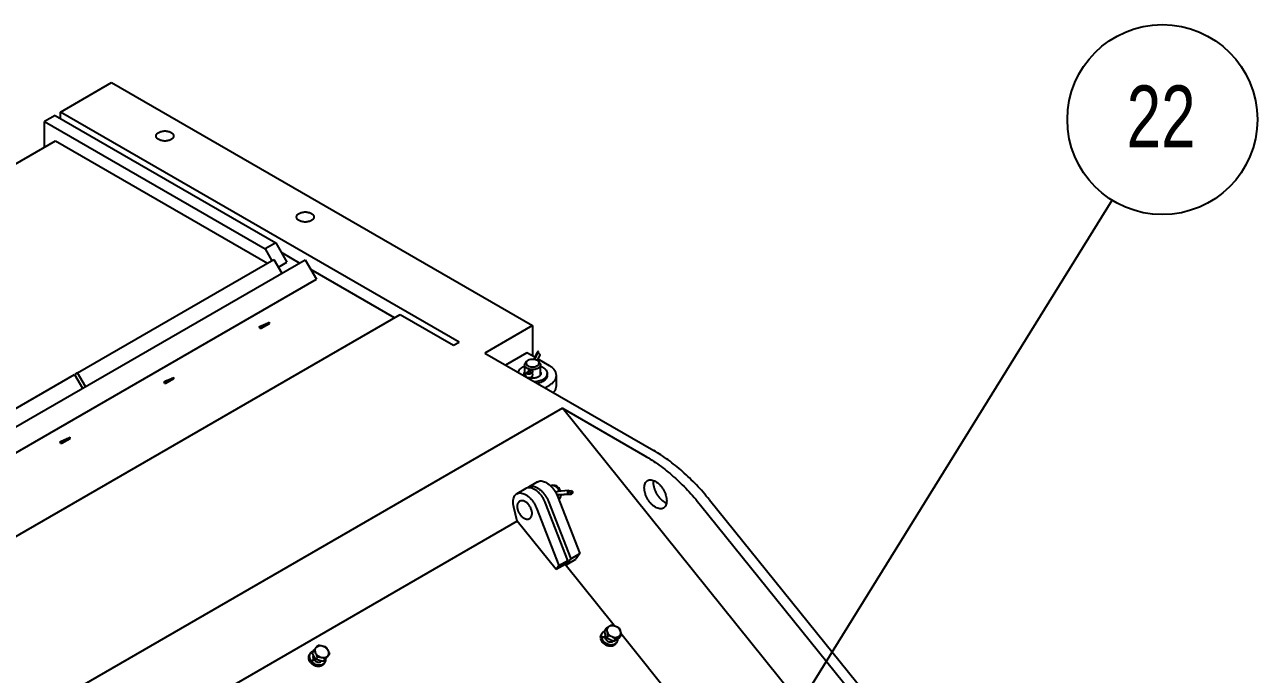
# Model space of a CAD drawing. Header units: millimetres. Extents: x 861 to 27901, y 673 to 17923.
# Drawn here: x 23601 to 24832, y 8324 to 8973 of the extents above; entities that cross this region are included whole.
import ezdxf

# ---------------------------------------------------------------- set-up
doc = ezdxf.new("R2010")
doc.units = ezdxf.units.MM
doc.header["$LTSCALE"] = 33.3
doc.layers.add('CAPA_1', color=7, linetype='Continuous')
doc.styles.add('SLDTEXTSTYLE0', font='TXT', dxfattribs={"width": 0.75})
doc.dimstyles.new('SLDDIMSTYLE2', dxfattribs={"dimtxt": 0.18, "dimasz": 66.6, "dimexe": 0, "dimexo": 0.0625, "dimgap": 0, "dimtad": 0, "dimtih": 1, "dimtoh": 1, "dimdec": 0, "dimrnd": 1e-09, "dimzin": 0, "dimdsep": 46, "dimtxsty": 'Standard', "dimsah": 1, "dimcen": 0.09, "dimadec": 0, "dimazin": 0, "dimtfac": 66.6, "dimtdec": 0, "dimtofl": 0, "dimtmove": 0, "dimatfit": 3, "dimfxl": 1, "dimfrac": 2, "dimtolj": 1, "dimtzin": 0, "dimarcsym": 0})

# ---------------------------------------------------------------- blocks, each defined once
blk = doc.blocks.new('SW_NOTE_0_102')
at = {"layer": 'CAPA_1', "color": 0}
blk.add_circle((50, 80.6), 94.9, dxfattribs=at)
at = {"layer": 'CAPA_1', "color": 0, "insert": (48.8, 114.7), "char_height": 61.67, "attachment_point": 2, "style": 'SLDTEXTSTYLE0'}
blk.add_mtext('22', dxfattribs=at)

msp = doc.modelspace()

# ---------------------------------------------------------------- linework, layer by layer
at = {"color": 7, "linetype": 'Continuous', "lineweight": 25}
for p, q in [((23636.38, 8885.45), (23687.4, 8914.9)), ((23687.4, 8914.9), (24107.88, 8672.17)), ((23631.06, 8882.05), (23620.38, 8875.89)), ((23631.06, 8882.05), (23851.39, 8754.86)), ((24034.43, 8655.66), (23636.38, 8885.45)), ((23636.38, 8878.98), (23636.38, 8885.45)), ((23620.38, 8850.32), (23620.38, 8875.89)), ((23620.38, 8875.89), (23840.71, 8748.69)), ((22839.75, 8399.67), (23631.31, 8856.63)), ((23631.31, 8856.63), (23843.07, 8734.38)), ((23851.39, 8754.86), (23840.71, 8748.69)), ((23851.39, 8754.86), (23862.6, 8735.44)), ((23840.71, 8748.69), (23847.49, 8736.94)), ((23875.21, 8734.63), (23856.99, 8745.15)), ((23056.69, 8262.11), (23880.82, 8737.87)), ((23653.32, 8624.85), (23849.55, 8738.12)), ((23849.55, 8738.12), (23857.47, 8724.39)), ((23853.97, 8730.46), (23862.6, 8735.44)), ((23880.82, 8737.87), (23892.03, 8718.45)), ((23073.51, 8245.92), (23892.03, 8718.45)), ((23969.96, 8679.93), (23886.43, 8728.16)), ((23151.43, 8207.41), (23975.57, 8683.17)), ((23975.57, 8683.17), (24028.83, 8652.43)), ((23834.77, 8670.77), (23835.29, 8671.06)), ((23834.77, 8670.77), (23835.52, 8669.46)), ((23835.52, 8669.46), (23835.29, 8671.06)), ((23835.52, 8669.46), (23836.82, 8669.53)), ((23836.82, 8669.53), (23845.02, 8674.26)), ((23845.02, 8674.26), (23845.2, 8675.38)), ((24107.88, 8672.17), (24060.22, 8644.66)), ((24107.88, 8672.17), (24107.88, 8641.74)), ((24028.83, 8652.43), (24034.43, 8655.66)), ((24060.22, 8644.66), (24228.84, 8547.32)), ((24102.27, 8644.98), (24080.97, 8632.68)), ((24110.17, 8640.42), (24102.27, 8644.98)), ((24112.45, 8645.58), (24109.23, 8638.3)), ((24110.28, 8638.07), (24113.94, 8646.35)), ((24114.19, 8644.24), (24113.94, 8646.35)), ((24099.95, 8632.68), (24099.95, 8622.88)), ((24101.89, 8636.17), (24100.64, 8634.55)), ((24112.68, 8637.09), (24115, 8642.33)), ((24124.7, 8632.03), (24113.34, 8638.58)), ((24115.11, 8634.55), (24113.86, 8636.17)), ((24115.81, 8622.88), (24115.81, 8632.68)), ((23454.3, 8509.95), (23650.52, 8623.23)), ((23650.52, 8623.23), (23658.45, 8609.49)), ((23653.32, 8624.85), (23650.76, 8623.37)), ((23661.25, 8611.11), (23653.32, 8624.85)), ((23741.51, 8614.51), (23749.71, 8619.24)), ((23749.71, 8619.24), (23749.89, 8620.36)), ((24099.73, 8623.29), (24099.95, 8623.71)), ((24102.86, 8625.44), (24102.85, 8625.43)), ((24104.57, 8627.78), (24103.81, 8626.06)), ((24105.18, 8626.1), (24105.46, 8623.79)), ((24105.3, 8626.83), (24105.81, 8627.99)), ((24107.12, 8625), (24107.16, 8624.97)), ((24107.27, 8624.85), (24107.94, 8626.38)), ((24115.81, 8623.71), (24116.02, 8623.29)), ((24122.54, 8622.32), (24122.54, 8624.26)), ((24131.66, 8611.96), (24131.66, 8622.32)), ((23739.46, 8615.75), (23739.98, 8616.04)), ((23739.46, 8615.75), (23740.22, 8614.44)), ((23740.22, 8614.44), (23739.98, 8616.04)), ((23740.22, 8614.44), (23741.51, 8614.51)), ((24120.21, 8610.03), (24124.7, 8612.61)), ((24137.75, 8589.55), (23313.62, 8113.78)), ((24369.42, 8301.35), (24137.75, 8589.55)), ((24137.75, 8589.55), (24219.87, 8542.14)), ((23637.79, 8554.63), (23646, 8559.37)), ((23646, 8559.37), (23646.17, 8560.49)), ((23635.75, 8555.87), (23636.26, 8556.17)), ((23635.75, 8555.87), (23636.5, 8554.56)), ((23636.5, 8554.56), (23636.26, 8556.17)), ((23636.5, 8554.56), (23637.79, 8554.63)), ((24101.07, 8509.23), (24092.1, 8504.05)), ((24112.85, 8516.03), (24103.88, 8510.85)), ((24126.21, 8512.3), (24125.78, 8512.05)), ((24130.2, 8512.36), (24128.17, 8512.64)), ((24144.24, 8507.24), (24132.4, 8506.52)), ((24144.85, 8507.11), (24146.81, 8507.23)), ((24146.81, 8507.23), (24145.82, 8503.85)), ((24123.7, 8496.41), (24146.03, 8439.1)), ((24145.82, 8503.85), (24132.55, 8503.05)), ((24132.67, 8501.59), (24155, 8444.28)), ((24132.73, 8502.89), (24146.42, 8503.72)), ((24133.91, 8498.43), (24134.14, 8498.57)), ((24135.41, 8500.1), (24136.19, 8501.99)), ((24143.85, 8503.73), (24144.85, 8507.11)), ((24284.59, 8498), (24567.34, 8147.66)), ((24092.61, 8476.64), (24089.07, 8490.86)), ((24111.93, 8489.62), (24134.26, 8432.31)), ((24143.23, 8437.49), (24120.9, 8494.79)), ((24275.62, 8492.82), (24558.37, 8142.48)), ((24092.61, 8476.64), (23477.31, 8121.43)), ((24131.45, 8428.32), (24092.61, 8476.64)), ((24140.42, 8433.5), (24131.45, 8428.32)), ((24134.26, 8432.31), (24143.23, 8437.49)), ((24140.42, 8433.5), (24143.23, 8437.49)), ((24189.53, 8372.4), (24140.42, 8433.5)), ((24141.22, 8434.63), (24142.11, 8433.52)), ((24146.03, 8439.1), (24142.11, 8433.52)), ((24142.11, 8433.52), (24151.08, 8438.7)), ((24146.03, 8439.1), (24155, 8444.28)), ((24155, 8444.28), (24151.08, 8438.7)), ((24134.26, 8432.31), (24131.45, 8428.32)), ((24175.96, 8359.59), (24176.78, 8361.2)), ((24176.33, 8359.58), (24175.96, 8359.59)), ((24176.86, 8360.66), (24176.07, 8359.05)), ((24176.78, 8361.2), (24180.09, 8361.1)), ((24180.15, 8360.56), (24176.86, 8360.66)), ((24177.74, 8365.21), (24176.87, 8363.97)), ((24181.36, 8369.45), (24179.57, 8366.91)), ((24181.58, 8359.8), (24179.57, 8366.91)), ((24179.81, 8360.57), (24180.09, 8361.1)), ((24181.58, 8359.8), (24183.36, 8362.33)), ((24189.03, 8356.5), (24181.58, 8359.8)), ((24194.47, 8360.31), (24189.03, 8356.5)), ((24194.47, 8360.31), (24196.25, 8362.85)), ((24270.58, 8271.59), (24196, 8364.36)), ((23889.54, 8347.79), (23887.76, 8345.26)), ((24189.03, 8356.5), (24190.81, 8359.03)), ((24190.8, 8354.18), (24191.67, 8355.42)), ((23886.18, 8345.01), (23885.31, 8343.77)), ((23886.09, 8335.61), (23886.71, 8337.18)), ((23886.83, 8336.04), (23886.09, 8335.61)), ((23887.08, 8336.69), (23886.48, 8335.13)), ((23886.71, 8337.18), (23889.24, 8338.67)), ((23889.59, 8338.17), (23887.08, 8336.69)), ((23891.34, 8338.38), (23887.76, 8345.26)), ((23888.87, 8337.75), (23889.24, 8338.67)), ((23891.34, 8338.38), (23893.13, 8340.91)), ((23899.04, 8336.54), (23891.34, 8338.38)), ((23903.16, 8341.57), (23899.04, 8336.54)), ((23899.04, 8336.54), (23900.83, 8339.07)), ((23899.23, 8333.98), (23900.1, 8335.22)), ((23903.16, 8341.57), (23904.94, 8344.11))]:
    msp.add_line(p, q, dxfattribs=at)
at = {"color": 7, "linetype": 'Continuous', "lineweight": 25, "flags": 128}
for points in [[(24113.15, 8644.57), (24113.84, 8644.42), (24114.45, 8644.05), (24114.89, 8643.54), (24115.09, 8642.96), (24115.03, 8642.39), (24115, 8642.33)], [(24105.78, 8625.1), (24106.03, 8624.75), (24106, 8624.35), (24105.7, 8623.96), (24105.17, 8623.65), (24104.5, 8623.46), (24103.79, 8623.42), (24103.15, 8623.54), (24102.67, 8623.8), (24102.44, 8624.16), (24102.49, 8624.56), (24102.81, 8624.94), (24103.35, 8625.25)]]:
    msp.add_lwpolyline(points, dxfattribs=at)
at = {"color": 7, "linetype": 'Continuous', "lineweight": 25}
for centre, radius, start, end in [((24113.74, 8644.9), 1.46, 82.28842, 152.41675), ((24102.29, 8628.55), 3.46, 287.76092, 330.36163), ((24106.6, 8626.26), 1.42, 156.15137, 234.99091)]:
    msp.add_arc(centre, radius, start, end, dxfattribs=at)
for points in [[(23746.83, 8857.94), (23747.21, 8858.19), (23747.97, 8858.68), (23748.77, 8859.56), (23749.27, 8860.51), (23749.44, 8861.5), (23749.27, 8862.49), (23748.77, 8863.44), (23747.96, 8864.32), (23746.87, 8865.09), (23745.54, 8865.72), (23744.02, 8866.18), (23742.37, 8866.47), (23740.66, 8866.57), (23738.95, 8866.47), (23737.3, 8866.18), (23735.78, 8865.72), (23734.45, 8865.09), (23733.36, 8864.32), (23732.55, 8863.44), (23732.05, 8862.49), (23731.88, 8861.5), (23732.05, 8860.51), (23732.55, 8859.56), (23733.36, 8858.69), (23734.45, 8857.92), (23735.78, 8857.29), (23737.3, 8856.82), (23738.95, 8856.53), (23740.66, 8856.43), (23742.37, 8856.53), (23744.02, 8856.82), (23745.55, 8857.28), (23746.4, 8857.72), (23746.83, 8857.94)], [(23886.99, 8777.03), (23887.37, 8777.28), (23888.13, 8777.77), (23888.93, 8778.65), (23889.43, 8779.6), (23889.6, 8780.59), (23889.43, 8781.58), (23888.93, 8782.53), (23888.12, 8783.41), (23887.03, 8784.17), (23885.7, 8784.8), (23884.18, 8785.27), (23882.53, 8785.56), (23880.82, 8785.66), (23879.11, 8785.56), (23877.46, 8785.27), (23875.94, 8784.8), (23874.61, 8784.17), (23873.52, 8783.41), (23872.71, 8782.53), (23872.21, 8781.58), (23872.04, 8780.59), (23872.21, 8779.6), (23872.71, 8778.65), (23873.52, 8777.77), (23874.61, 8777.01), (23875.94, 8776.38), (23877.46, 8775.91), (23879.11, 8775.62), (23880.82, 8775.52), (23882.53, 8775.62), (23884.18, 8775.91), (23885.71, 8776.37), (23886.56, 8776.81), (23886.99, 8777.03)], [(23836.82, 8669.53), (23837.34, 8670.41), (23838.39, 8672.18), (23840.11, 8673.13), (23840.97, 8673.61)], [(23840.97, 8673.61), (23841.61, 8673.84), (23842.89, 8674.3), (23844.31, 8674.28), (23845.02, 8674.26)], [(24109.5, 8638.29), (24110.31, 8638.11), (24111.92, 8637.76), (24113.66, 8636.6), (24114.54, 8635.18), (24114.39, 8633.66), (24113.26, 8632.3), (24111.31, 8631.28), (24108.83, 8630.78), (24106.21, 8630.86), (24103.84, 8631.52), (24102.09, 8632.64), (24101.22, 8634.07), (24101.36, 8635.58), (24102.49, 8636.95), (24104.44, 8637.96), (24106.93, 8638.49), (24108.64, 8638.36), (24109.5, 8638.29)], [(24124.7, 8612.61), (24125.73, 8613.28), (24127.81, 8614.63), (24129.99, 8617.04), (24131.36, 8619.63), (24131.81, 8622.32), (24131.36, 8625.02), (24129.99, 8627.61), (24127.81, 8630.02), (24125.73, 8631.36), (24124.7, 8632.03)], [(23741.51, 8614.51), (23742.03, 8615.39), (23743.08, 8617.16), (23744.8, 8618.11), (23745.66, 8618.59)], [(23745.66, 8618.59), (23746.3, 8618.82), (23747.59, 8619.28), (23749, 8619.26), (23749.71, 8619.24)], [(23637.79, 8554.63), (23638.32, 8555.52), (23639.36, 8557.29), (23641.08, 8558.24), (23641.95, 8558.72)], [(23641.95, 8558.72), (23642.59, 8558.95), (23643.87, 8559.41), (23645.29, 8559.38), (23646, 8559.37)], [(24284.59, 8498), (24282.45, 8500.58), (24278.19, 8505.74), (24271.52, 8513.02), (24264.69, 8519.92), (24257.7, 8526.38), (24250.59, 8532.39), (24243.39, 8537.91), (24236.13, 8542.95), (24231.27, 8545.86), (24228.84, 8547.32)], [(24219.87, 8542.14), (24222.3, 8540.68), (24227.16, 8537.77), (24234.42, 8532.73), (24241.62, 8527.21), (24248.73, 8521.21), (24255.72, 8514.74), (24262.55, 8507.84), (24269.22, 8500.56), (24273.48, 8495.4), (24275.62, 8492.82)], [(24143.85, 8503.73), (24143.68, 8503.84), (24143.35, 8504.07), (24143.01, 8504.69), (24142.88, 8505.4), (24142.97, 8506.12), (24143.27, 8506.73), (24143.73, 8507.14), (24144.3, 8507.3), (24144.66, 8507.17), (24144.85, 8507.11)], [(24146.81, 8507.23), (24146.98, 8507.11), (24147.31, 8506.88), (24147.65, 8506.27), (24147.78, 8505.56), (24147.69, 8504.84), (24147.39, 8504.23), (24146.93, 8503.82), (24146.37, 8503.66), (24146, 8503.79), (24145.82, 8503.85)], [(24241.87, 8497.07), (24241.83, 8497.94), (24241.74, 8499.68), (24241.08, 8502.51), (24240.04, 8505.36), (24238.63, 8508.15), (24236.93, 8510.76), (24234.97, 8513.09), (24232.86, 8515.05), (24230.66, 8516.57), (24228.45, 8517.59), (24226.34, 8518.08), (24224.39, 8518), (24222.68, 8517.36), (24221.27, 8516.2), (24220.23, 8514.55), (24219.59, 8512.47), (24219.37, 8510.06), (24219.59, 8507.39), (24220.23, 8504.57), (24221.27, 8501.72), (24222.68, 8498.93), (24224.39, 8496.33), (24226.34, 8494), (24228.45, 8492.03), (24230.66, 8490.51), (24232.86, 8489.49), (24234.97, 8489.01), (24236.93, 8489.09), (24238.63, 8489.72), (24240.04, 8490.89), (24241.08, 8492.54), (24241.74, 8494.6), (24241.83, 8496.25), (24241.87, 8497.07)], [(24089.07, 8490.86), (24088.86, 8491.84), (24088.44, 8493.8), (24088.35, 8496.55), (24088.66, 8499.03), (24089.39, 8501.16), (24090.51, 8502.87), (24091.99, 8504.1), (24093.77, 8504.81), (24095.79, 8504.97), (24097.99, 8504.58), (24100.29, 8503.65), (24102.62, 8502.21), (24104.89, 8500.32), (24107.03, 8498.03), (24108.97, 8495.43), (24110.66, 8492.59), (24111.51, 8490.61), (24111.93, 8489.62)], [(24184.3, 8371.68), (24184.74, 8371.93), (24185.63, 8372.44), (24187.27, 8372.69), (24189.02, 8372.58), (24190.17, 8372.15), (24190.75, 8371.93)], [(24190.75, 8371.93), (24191.3, 8371.65), (24192.4, 8371.08), (24193.79, 8369.81), (24194.89, 8368.34), (24195.28, 8367.26), (24195.47, 8366.73)], [(24182.59, 8366.21), (24182.48, 8366.75), (24182.26, 8367.83), (24182.51, 8369.36), (24183.16, 8370.71), (24183.92, 8371.36), (24184.3, 8371.68)], [(24187.31, 8361.01), (24186.76, 8361.29), (24185.66, 8361.86), (24184.27, 8363.13), (24183.17, 8364.6), (24182.78, 8365.68), (24182.59, 8366.21)], [(24193.76, 8361.26), (24193.32, 8361.01), (24192.43, 8360.5), (24190.79, 8360.25), (24189.04, 8360.36), (24187.89, 8360.79), (24187.31, 8361.01)], [(24195.47, 8366.73), (24195.58, 8366.19), (24195.8, 8365.11), (24195.55, 8363.58), (24194.9, 8362.23), (24194.14, 8361.59), (24193.76, 8361.26)], [(23891.56, 8344.67), (23891.33, 8345.2), (23890.86, 8346.26), (23890.73, 8347.88), (23891, 8349.4), (23891.55, 8350.22), (23891.82, 8350.63)], [(23891.82, 8350.63), (23892.17, 8350.98), (23892.87, 8351.69), (23894.33, 8352.29), (23895.98, 8352.53), (23897.15, 8352.33), (23897.73, 8352.23)], [(23897.73, 8352.23), (23898.31, 8352.05), (23899.47, 8351.69), (23901.07, 8350.68), (23902.45, 8349.4), (23903.07, 8348.38), (23903.38, 8347.87)], [(23903.38, 8347.87), (23903.61, 8347.34), (23904.07, 8346.28), (23904.2, 8344.66), (23903.93, 8343.14), (23903.38, 8342.32), (23903.11, 8341.91)], [(23897.2, 8340.31), (23896.62, 8340.49), (23895.46, 8340.85), (23893.87, 8341.86), (23892.49, 8343.14), (23891.87, 8344.16), (23891.56, 8344.67)], [(23903.11, 8341.91), (23902.76, 8341.56), (23902.06, 8340.85), (23900.6, 8340.25), (23898.95, 8340.01), (23897.79, 8340.21), (23897.2, 8340.31)]]:
    msp.add_open_spline(points, degree=3, dxfattribs=at)
for points, knots in [([(23835.29, 8671.06), (23836.33, 8671.54), (23838.32, 8672.45), (23840.12, 8673.23), (23840.97, 8673.61)], [0, 0, 0, 0, 0.5236871, 1, 1, 1, 1]), ([(23840.97, 8673.61), (23841.71, 8673.93), (23843.24, 8674.59), (23844.53, 8675.11), (23845.2, 8675.38)], [0, 0, 0, 0, 0.4808045, 1, 1, 1, 1]), ([(24093.42, 8625.49), (24093.44, 8625.64), (24093.54, 8626.33), (24094.27, 8627.52), (24095.59, 8629), (24097.46, 8630.27), (24098.95, 8631.07), (24099.87, 8631.35), (24099.95, 8631.37)], [0, 0, 0, 0, 0.0588495, 0.2891326, 0.5194156, 0.7496986, 0.9799817, 1, 1, 1, 1]), ([(24115.08, 8634.54), (24115.18, 8634.43), (24115.5, 8634.05), (24115.77, 8633.33), (24115.85, 8632.43), (24115.61, 8631.54), (24115.07, 8630.69), (24114.26, 8629.92), (24113.21, 8629.25), (24111.95, 8628.72), (24110.53, 8628.34), (24109.01, 8628.12), (24107.45, 8628.08), (24105.9, 8628.22), (24104.43, 8628.53), (24103.09, 8628.99), (24101.94, 8629.6), (24101.01, 8630.33), (24100.35, 8631.15), (24099.98, 8632.03), (24099.91, 8632.93), (24100.12, 8633.79), (24100.49, 8634.3), (24100.66, 8634.55)], [0, 0, 0, 0, 0.020498, 0.0698005, 0.1191031, 0.1684056, 0.2177082, 0.2670107, 0.3163133, 0.3656158, 0.4149184, 0.4642209, 0.5135235, 0.562826, 0.6121286, 0.6614311, 0.7107336, 0.7600362, 0.8093387, 0.8586413, 0.9079438, 0.9572464, 1, 1, 1, 1]), ([(24115.81, 8631.37), (24115.88, 8631.35), (24116.8, 8631.07), (24118.3, 8630.27), (24120.16, 8629), (24121.51, 8627.52), (24122.36, 8625.93), (24122.64, 8624.26), (24122.36, 8622.6), (24121.52, 8621), (24120.15, 8619.53), (24118.32, 8618.24), (24116.08, 8617.17), (24113.52, 8616.41), (24111.45, 8615.99), (24110.25, 8615.93), (24110.01, 8615.92)], [0, 0, 0, 0, 0.0070438, 0.0880647, 0.1690856, 0.2501066, 0.3311275, 0.4121484, 0.4931693, 0.5741902, 0.6552112, 0.7362321, 0.817253, 0.8982739, 0.9792949, 1, 1, 1, 1]), ([(23739.98, 8616.04), (23741.02, 8616.52), (23743.01, 8617.43), (23744.81, 8618.21), (23745.66, 8618.59)], [0, 0, 0, 0, 0.5236871, 1, 1, 1, 1]), ([(23745.66, 8618.59), (23746.4, 8618.91), (23747.94, 8619.57), (23749.22, 8620.09), (23749.89, 8620.36)], [0, 0, 0, 0, 0.4808045, 1, 1, 1, 1]), ([(24101.24, 8621.4), (24101.14, 8621.46), (24100.69, 8621.77), (24100.15, 8622.42), (24099.65, 8623.32), (24099.51, 8624.26), (24099.6, 8625.06), (24099.86, 8625.5), (24099.95, 8625.65)], [0, 0, 0, 0, 0.05709816, 0.26667273, 0.47624729, 0.68582186, 0.89539643, 1, 1, 1, 1]), ([(24102.15, 8625.08), (24101.99, 8624.96), (24101.62, 8624.7), (24101.16, 8624.16), (24100.84, 8623.47), (24100.74, 8622.71), (24100.89, 8621.96), (24101.25, 8621.3), (24101.76, 8620.79), (24102.41, 8620.41), (24103.18, 8620.15), (24104.07, 8620.05), (24105.02, 8620.13), (24105.97, 8620.38), (24106.79, 8620.81), (24107.43, 8621.37), (24107.85, 8622.01), (24108.07, 8622.73), (24108.06, 8623.49), (24107.82, 8624.19), (24107.48, 8624.71), (24107.2, 8624.92), (24107.11, 8624.98)], [0, 0, 0, 0, 0.0386359, 0.0906095, 0.1397988, 0.1882478, 0.2407806, 0.2890924, 0.3359122, 0.3844515, 0.4372898, 0.4948151, 0.5539121, 0.6143825, 0.6780254, 0.7323384, 0.7825832, 0.8312828, 0.8797106, 0.930154, 0.9774241, 1, 1, 1, 1]), ([(24102.87, 8625.42), (24102.75, 8625.38), (24102.5, 8625.29), (24102.27, 8625.15), (24102.15, 8625.08)], [0, 0, 0, 0, 0.4388329, 1, 1, 1, 1]), ([(24103.81, 8626.06), (24103.81, 8626.06), (24103.81, 8626.06), (24103.7, 8625.91), (24103.36, 8625.66), (24103.02, 8625.51), (24102.85, 8625.44)], [0, 0, 0, 0, 0.1200354, 0.4223934, 0.7205374, 1, 1, 1, 1]), ([(24115.81, 8625.65), (24115.89, 8625.5), (24116.15, 8625.06), (24116.25, 8624.26), (24116.1, 8623.32), (24115.62, 8622.41), (24114.84, 8621.58), (24113.8, 8620.84), (24112.53, 8620.24), (24111.08, 8619.8), (24109.51, 8619.52), (24107.88, 8619.43), (24106.25, 8619.52), (24104.83, 8619.75), (24104.04, 8620.02), (24103.73, 8620.12)], [0, 0, 0, 0, 0.04102038, 0.1231975, 0.20537461, 0.28755173, 0.36972884, 0.45190596, 0.53408308, 0.61626019, 0.69843731, 0.78061442, 0.86279154, 0.94496865, 1, 1, 1, 1]), ([(24104.01, 8626.52), (24104, 8626.6), (24103.98, 8626.79), (24104.02, 8627.07), (24104.15, 8627.45), (24104.5, 8627.81), (24105.03, 8627.99), (24105.52, 8628.02), (24105.91, 8627.99), (24106.31, 8627.9), (24106.82, 8627.73), (24107.39, 8627.38), (24107.78, 8626.91), (24107.95, 8626.49), (24107.96, 8626.27), (24107.97, 8626.16)], [0, 0, 0, 0, 0.040373, 0.0995871, 0.1605285, 0.2802758, 0.4000203, 0.460967, 0.5201865, 0.5794059, 0.6403526, 0.7600972, 0.8798444, 0.9407859, 1, 1, 1, 1]), ([(24107.12, 8625), (24107.1, 8625.02), (24107.08, 8625.04), (24107.09, 8625.03), (24107.09, 8625.03)], [0, 0, 0, 0, 0.9955897, 1, 1, 1, 1]), ([(24107.97, 8626.16), (24107.96, 8626.05), (24107.95, 8625.83), (24107.77, 8625.42), (24107.57, 8625.08), (24107.33, 8624.97), (24107.32, 8624.97)], [0, 0, 0, 0, 0.2401104, 0.4872251, 0.9727944, 1, 1, 1, 1]), ([(24122.54, 8622.32), (24122.49, 8621.77), (24122.38, 8620.66), (24121.51, 8619.06), (24120.15, 8617.59), (24118.32, 8616.29), (24116.07, 8615.25), (24114.15, 8614.6), (24112.97, 8614.4), (24112.7, 8614.36)], [0, 0, 0, 0, 0.1590869, 0.3181737, 0.4772606, 0.6363474, 0.7954343, 0.9545211, 1, 1, 1, 1]), ([(24128.5, 8605.24), (24128.97, 8605.73), (24130.23, 8606.99), (24131.38, 8609.27), (24131.57, 8611.07), (24131.66, 8611.96)], [0, 0, 0, 0, 0.2357423, 0.6178711, 1, 1, 1, 1]), ([(23636.26, 8556.17), (23637.3, 8556.64), (23639.29, 8557.55), (23641.09, 8558.34), (23641.95, 8558.72)], [0, 0, 0, 0, 0.5236871, 1, 1, 1, 1]), ([(23641.95, 8558.72), (23642.68, 8559.03), (23644.22, 8559.69), (23645.5, 8560.22), (23646.17, 8560.49)], [0, 0, 0, 0, 0.4808045, 1, 1, 1, 1]), ([(24120.9, 8494.79), (24120.48, 8495.79), (24119.63, 8497.77), (24117.94, 8500.61), (24116, 8503.21), (24113.86, 8505.5), (24111.59, 8507.39), (24109.26, 8508.83), (24106.96, 8509.76), (24104.76, 8510.14), (24102.75, 8510.01), (24101.63, 8509.48), (24101.08, 8509.22)], [0, 0, 0, 0, 0.1004017, 0.2008033, 0.301205, 0.4016067, 0.5020084, 0.60241, 0.7028117, 0.8032134, 0.903615, 1, 1, 1, 1]), ([(24102.65, 8509.84), (24103.02, 8510.19), (24103.86, 8510.98), (24105.55, 8511.59), (24107.56, 8511.77), (24109.76, 8511.37), (24112.06, 8510.45), (24114.39, 8509.01), (24116.66, 8507.12), (24118.81, 8504.83), (24120.74, 8502.22), (24122.43, 8499.39), (24123.28, 8497.41), (24123.7, 8496.41)], [0, 0, 0, 0, 0.0733071, 0.1659763, 0.2586456, 0.3513149, 0.4439842, 0.5366535, 0.6293228, 0.7219921, 0.8146614, 0.9073307, 1, 1, 1, 1]), ([(24112.85, 8516.02), (24113.4, 8516.28), (24114.52, 8516.81), (24116.54, 8516.94), (24118.73, 8516.55), (24121.03, 8515.62), (24123.36, 8514.19), (24125.63, 8512.3), (24127.78, 8510.01), (24129.71, 8507.4), (24131.4, 8504.57), (24132.25, 8502.58), (24132.67, 8501.59)], [0, 0, 0, 0, 0.096385, 0.1967866, 0.2971883, 0.39759, 0.4979916, 0.5983933, 0.698795, 0.7991967, 0.8995983, 1, 1, 1, 1]), ([(24126.23, 8512.27), (24126.34, 8512.34), (24126.69, 8512.58), (24127.45, 8512.7), (24128.46, 8512.63), (24129.54, 8512.27), (24130.65, 8511.65), (24131.74, 8510.79), (24132.77, 8509.72), (24133.69, 8508.49), (24134.33, 8507.45), (24134.6, 8506.82), (24134.67, 8506.66)], [0, 0, 0, 0, 0.0490177, 0.1630951, 0.2771725, 0.3912499, 0.5053273, 0.6194047, 0.7334821, 0.8475595, 0.9616369, 1, 1, 1, 1]), ([(24135.91, 8506.65), (24135.56, 8507.43), (24134.85, 8508.99), (24133.17, 8510.9), (24131.53, 8512.09), (24130.59, 8512.21), (24130.23, 8512.25)], [0, 0, 0, 0, 0.2743652, 0.5487304, 0.8230956, 1, 1, 1, 1]), ([(24228.61, 8517.44), (24228.52, 8516.71), (24228.32, 8515.19), (24228.56, 8512.56), (24229.2, 8509.75), (24230.24, 8506.9), (24231.65, 8504.11), (24233.36, 8501.51), (24235.31, 8499.17), (24237.42, 8497.22), (24239.58, 8495.7), (24240.99, 8495.11), (24241.67, 8494.83)], [0, 0, 0, 0, 0.0946501, 0.1959969, 0.2973438, 0.3986906, 0.5000375, 0.6013843, 0.7027312, 0.804078, 0.9054249, 1, 1, 1, 1]), ([(24106.53, 8488.82), (24106.37, 8489.22), (24106.03, 8490.09), (24105.32, 8491.4), (24104.44, 8492.71), (24103.45, 8493.91), (24102.37, 8494.96), (24101.22, 8495.84), (24100.01, 8496.52), (24098.77, 8496.98), (24097.58, 8497.17), (24096.45, 8497.12), (24095.41, 8496.82), (24094.47, 8496.28), (24093.71, 8495.54), (24093.12, 8494.64), (24092.7, 8493.6), (24092.46, 8492.41), (24092.4, 8491.09), (24092.54, 8489.69), (24092.83, 8488.34), (24093.13, 8487.47), (24093.26, 8487.09)], [0, 0, 0, 0, 0.0429377, 0.0952664, 0.1476132, 0.2000905, 0.2528351, 0.3059936, 0.359657, 0.4136957, 0.4672546, 0.5133849, 0.5628945, 0.6104199, 0.657013, 0.7036865, 0.7516991, 0.8016664, 0.8533486, 0.9059466, 0.9586627, 1, 1, 1, 1]), ([(24131.95, 8503.92), (24131.91, 8504.04), (24131.82, 8504.3), (24131.74, 8504.83), (24131.75, 8505.5), (24131.97, 8506.08), (24132.26, 8506.44), (24132.44, 8506.56), (24132.53, 8506.62)], [0, 0, 0, 0, 0.1234218, 0.2504434, 0.5000082, 0.7495786, 0.8765893, 1, 1, 1, 1]), ([(24134.07, 8502.97), (24134.02, 8502.94), (24133.89, 8502.83), (24133.64, 8502.74), (24133.25, 8502.67), (24132.77, 8502.79), (24132.36, 8503.15), (24132.1, 8503.56), (24132, 8503.8), (24131.95, 8503.92)], [0, 0, 0, 0, 0.0568695, 0.1732619, 0.2930496, 0.528427, 0.7637992, 0.8835971, 1, 1, 1, 1]), ([(24132.53, 8506.62), (24132.63, 8506.67), (24132.83, 8506.77), (24133.27, 8506.82), (24133.68, 8506.8), (24133.9, 8506.64), (24133.92, 8506.62)], [0, 0, 0, 0, 0.2320714, 0.4709126, 0.9402249, 1, 1, 1, 1]), ([(24135.72, 8503.07), (24135.73, 8503.03), (24135.82, 8502.52), (24135.78, 8501.64), (24135.6, 8500.49), (24135.18, 8499.55), (24134.68, 8498.9), (24134.27, 8498.68), (24134.12, 8498.6)], [0, 0, 0, 0, 0.0206972, 0.2349721, 0.4492469, 0.6635217, 0.8777966, 1, 1, 1, 1]), ([(24136.13, 8502.06), (24136.2, 8502.15), (24136.39, 8502.4), (24136.38, 8502.83), (24136.37, 8503.11)], [0, 0, 0, 0, 0.3577147, 1, 1, 1, 1]), ([(24093.26, 8487.09), (24093.36, 8486.83), (24093.65, 8486.09), (24094.25, 8484.9), (24095.09, 8483.57), (24096.05, 8482.34), (24097.11, 8481.24), (24098.24, 8480.31), (24099.44, 8479.56), (24100.67, 8479.04), (24101.87, 8478.77), (24102.99, 8478.75), (24104.02, 8478.96), (24104.98, 8479.4), (24105.81, 8480.06), (24106.47, 8480.89), (24106.96, 8481.88), (24107.27, 8483.02), (24107.4, 8484.29), (24107.34, 8485.66), (24107.08, 8487.1), (24106.8, 8488.17), (24106.56, 8488.74), (24106.53, 8488.82)], [0, 0, 0, 0, 0.0279844, 0.080298, 0.1326192, 0.185042, 0.237688, 0.2907081, 0.3442183, 0.3981926, 0.4519983, 0.4987023, 0.5438234, 0.5919539, 0.6387396, 0.6852042, 0.7325666, 0.7817391, 0.832818, 0.8851522, 0.9378883, 0.9905022, 1, 1, 1, 1]), ([(24184.3, 8371.68), (24184.73, 8371.97), (24185.63, 8372.59), (24186.4, 8373.03), (24186.8, 8373.26)], [0, 0, 0, 0, 0.4763129, 1, 1, 1, 1]), ([(24186.8, 8373.26), (24187.5, 8373.08), (24188.85, 8372.71), (24190.13, 8372.19), (24190.75, 8371.93)], [0, 0, 0, 0, 0.52368707, 1, 1, 1, 1]), ([(24190.75, 8371.93), (24191.34, 8371.65), (24192.58, 8371.06), (24193.67, 8370.34), (24194.25, 8369.96)], [0, 0, 0, 0, 0.4763129, 1, 1, 1, 1]), ([(24175.96, 8359.59), (24175.91, 8360.06), (24175.81, 8361.01), (24176.06, 8362.34), (24176.42, 8363.34), (24176.79, 8363.81), (24176.9, 8363.95)], [0, 0, 0, 0, 0.2949471, 0.5898943, 0.8848414, 1, 1, 1, 1]), ([(24176.78, 8361.2), (24176.76, 8361.67), (24176.71, 8362.61), (24177.02, 8363.92), (24177.6, 8365.1), (24178.46, 8366.08), (24179.17, 8366.68), (24179.64, 8366.87), (24179.67, 8366.88)], [0, 0, 0, 0, 0.19669, 0.3933799, 0.5900699, 0.7867598, 0.9834498, 1, 1, 1, 1]), ([(24192.62, 8359.02), (24192.64, 8358.77), (24192.69, 8358.06), (24192.45, 8356.95), (24191.94, 8355.74), (24191.14, 8354.7), (24190.1, 8353.88), (24188.85, 8353.29), (24187.45, 8352.97), (24185.95, 8352.93), (24184.4, 8353.16), (24182.86, 8353.66), (24181.39, 8354.41), (24180.05, 8355.38), (24178.88, 8356.54), (24177.93, 8357.84), (24177.22, 8359.23), (24176.98, 8360.18), (24176.86, 8360.66)], [0, 0, 0, 0, 0.0331917, 0.0976456, 0.1620995, 0.2265534, 0.2910072, 0.3554611, 0.419915, 0.4843689, 0.5488228, 0.6132767, 0.6777306, 0.7421845, 0.8066383, 0.8710922, 0.9355461, 1, 1, 1, 1]), ([(24180.73, 8363.1), (24180.6, 8362.94), (24180.13, 8362.41), (24180.1, 8361.65), (24180.09, 8361.1)], [0, 0, 0, 0, 0.2895916, 1, 1, 1, 1]), ([(24180.15, 8360.56), (24180.31, 8360.01), (24180.63, 8358.91), (24181.89, 8357.46), (24183.52, 8356.42), (24185.32, 8355.97), (24186.98, 8356.09), (24187.76, 8356.63), (24188.12, 8356.88)], [0, 0, 0, 0, 0.1709206, 0.3418412, 0.5127618, 0.6836824, 0.854603, 1, 1, 1, 1]), ([(24181.36, 8369.45), (24181.89, 8369.87), (24182.91, 8370.68), (24183.85, 8371.36), (24184.3, 8371.68)], [0, 0, 0, 0, 0.5236871, 1, 1, 1, 1]), ([(24182.59, 8366.21), (24182.41, 8366.77), (24182.05, 8367.95), (24181.59, 8368.93), (24181.36, 8369.45)], [0, 0, 0, 0, 0.4763129, 1, 1, 1, 1]), ([(24183.36, 8362.33), (24183.26, 8363.04), (24183.05, 8364.39), (24182.74, 8365.62), (24182.59, 8366.21)], [0, 0, 0, 0, 0.5236871, 1, 1, 1, 1]), ([(24187.31, 8361.01), (24186.7, 8361.26), (24185.42, 8361.78), (24184.07, 8362.15), (24183.36, 8362.33)], [0, 0, 0, 0, 0.4763129, 1, 1, 1, 1]), ([(24190.81, 8359.03), (24190.24, 8359.41), (24189.14, 8360.13), (24187.9, 8360.72), (24187.31, 8361.01)], [0, 0, 0, 0, 0.5236871, 1, 1, 1, 1]), ([(24193.76, 8361.26), (24193.31, 8360.94), (24192.36, 8360.26), (24191.35, 8359.46), (24190.81, 8359.03)], [0, 0, 0, 0, 0.4763129, 1, 1, 1, 1]), ([(24196.25, 8362.85), (24195.85, 8362.62), (24195.09, 8362.17), (24194.19, 8361.56), (24193.76, 8361.26)], [0, 0, 0, 0, 0.5236871, 1, 1, 1, 1]), ([(24194.25, 8369.96), (24194.48, 8369.45), (24194.94, 8368.46), (24195.3, 8367.29), (24195.47, 8366.73)], [0, 0, 0, 0, 0.5236871, 1, 1, 1, 1]), ([(24195.47, 8366.73), (24195.63, 8366.14), (24195.94, 8364.9), (24196.15, 8363.55), (24196.25, 8362.85)], [0, 0, 0, 0, 0.4763129, 1, 1, 1, 1]), ([(23889.54, 8347.79), (23889.96, 8348.32), (23890.76, 8349.32), (23891.48, 8350.21), (23891.82, 8350.63)], [0, 0, 0, 0, 0.5236871, 1, 1, 1, 1]), ([(23891.56, 8344.67), (23891.26, 8345.21), (23890.63, 8346.35), (23889.91, 8347.29), (23889.54, 8347.79)], [0, 0, 0, 0, 0.4763129, 1, 1, 1, 1]), ([(23891.82, 8350.63), (23892.15, 8351.02), (23892.82, 8351.84), (23893.37, 8352.49), (23893.66, 8352.83)], [0, 0, 0, 0, 0.4763129, 1, 1, 1, 1]), ([(23893.66, 8352.83), (23894.38, 8352.76), (23895.77, 8352.64), (23897.1, 8352.36), (23897.73, 8352.23)], [0, 0, 0, 0, 0.5236871, 1, 1, 1, 1]), ([(23897.73, 8352.23), (23898.34, 8352.06), (23899.63, 8351.72), (23900.76, 8351.24), (23901.36, 8350.99)], [0, 0, 0, 0, 0.4763129, 1, 1, 1, 1]), ([(23901.36, 8350.99), (23901.73, 8350.49), (23902.45, 8349.54), (23903.08, 8348.41), (23903.38, 8347.87)], [0, 0, 0, 0, 0.5236871, 1, 1, 1, 1]), ([(23903.38, 8347.87), (23903.65, 8347.3), (23904.24, 8346.1), (23904.7, 8344.79), (23904.94, 8344.11)], [0, 0, 0, 0, 0.4763129, 1, 1, 1, 1]), ([(24190.76, 8354.2), (24190.67, 8354.05), (24190.34, 8353.53), (24189.51, 8352.84), (24188.33, 8352.18), (24186.96, 8351.79), (24185.48, 8351.67), (24183.94, 8351.83), (24182.39, 8352.26), (24180.9, 8352.95), (24179.52, 8353.87), (24178.3, 8354.98), (24177.29, 8356.25), (24176.5, 8357.62), (24176.22, 8358.57), (24176.07, 8359.05)], [0, 0, 0, 0, 0.0336916, 0.1142173, 0.194743, 0.2752687, 0.3557944, 0.4363201, 0.5168458, 0.5973715, 0.6778972, 0.7584229, 0.8389486, 0.9194743, 1, 1, 1, 1]), ([(23886.09, 8335.61), (23885.79, 8336.05), (23885.18, 8336.92), (23884.6, 8338.34), (23884.3, 8339.77), (23884.29, 8341.18), (23884.6, 8342.48), (23884.96, 8343.35), (23885.28, 8343.72), (23885.32, 8343.76)], [0, 0, 0, 0, 0.16330452, 0.32660904, 0.48991356, 0.65321808, 0.81652261, 0.97982713, 1, 1, 1, 1]), ([(23886.71, 8337.18), (23886.43, 8337.63), (23885.87, 8338.53), (23885.37, 8339.96), (23885.14, 8341.38), (23885.21, 8342.77), (23885.58, 8344.05), (23886.24, 8345.19), (23887.16, 8346.12), (23888.1, 8346.76), (23888.78, 8346.98), (23889.02, 8347.05)], [0, 0, 0, 0, 0.1172227, 0.2344454, 0.351668, 0.4688907, 0.5861134, 0.7033361, 0.8205587, 0.9377814, 1, 1, 1, 1]), ([(23899.21, 8334), (23899.03, 8333.76), (23898.61, 8333.16), (23897.65, 8332.44), (23896.42, 8331.85), (23895.01, 8331.53), (23893.51, 8331.49), (23891.96, 8331.72), (23890.42, 8332.22), (23888.96, 8332.98), (23887.6, 8333.94), (23886.85, 8334.73), (23886.48, 8335.13)], [0, 0, 0, 0, 0.07078433, 0.17403052, 0.2772767, 0.38052289, 0.48376907, 0.58701526, 0.69026144, 0.79350763, 0.89675381, 1, 1, 1, 1]), ([(23901.07, 8339.01), (23901.08, 8338.58), (23901.11, 8337.68), (23900.78, 8336.41), (23900.19, 8335.24), (23899.32, 8334.26), (23898.22, 8333.5), (23896.93, 8332.98), (23895.5, 8332.73), (23893.98, 8332.76), (23892.42, 8333.07), (23890.9, 8333.63), (23889.46, 8334.45), (23888.14, 8335.47), (23887.43, 8336.28), (23887.08, 8336.69)], [0, 0, 0, 0, 0.0716204, 0.1489853, 0.2263503, 0.3037153, 0.3810802, 0.4584452, 0.5358102, 0.6131752, 0.6905401, 0.7679051, 0.8452701, 0.922635, 1, 1, 1, 1]), ([(23889.15, 8342.92), (23888.94, 8342.59), (23888.47, 8341.83), (23888.47, 8340.27), (23888.98, 8339.21), (23889.24, 8338.67)], [0, 0, 0, 0, 0.2826446, 0.6413223, 1, 1, 1, 1]), ([(23889.59, 8338.17), (23890.02, 8337.71), (23890.88, 8336.79), (23892.64, 8335.98), (23894.42, 8335.75), (23895.99, 8336.1), (23896.63, 8336.75), (23896.93, 8337.04)], [0, 0, 0, 0, 0.2075181, 0.4150361, 0.6225542, 0.8300722, 1, 1, 1, 1]), ([(23893.13, 8340.91), (23892.88, 8341.6), (23892.42, 8342.91), (23891.84, 8344.1), (23891.56, 8344.67)], [0, 0, 0, 0, 0.5236871, 1, 1, 1, 1]), ([(23897.2, 8340.31), (23896.57, 8340.45), (23895.24, 8340.73), (23893.85, 8340.85), (23893.13, 8340.91)], [0, 0, 0, 0, 0.4763129, 1, 1, 1, 1]), ([(23900.83, 8339.07), (23900.23, 8339.32), (23899.09, 8339.81), (23897.81, 8340.15), (23897.2, 8340.31)], [0, 0, 0, 0, 0.5236871, 1, 1, 1, 1]), ([(23903.11, 8341.91), (23902.77, 8341.49), (23902.05, 8340.6), (23901.25, 8339.6), (23900.83, 8339.07)], [0, 0, 0, 0, 0.4763129, 1, 1, 1, 1]), ([(23904.94, 8344.11), (23904.66, 8343.77), (23904.11, 8343.12), (23903.43, 8342.3), (23903.11, 8341.91)], [0, 0, 0, 0, 0.5236871, 1, 1, 1, 1])]:
    msp.add_open_spline(points, degree=3, knots=knots, dxfattribs=at)

# ---------------------------------------------------------------- block references
at = {"layer": 'CAPA_1'}
msp.add_blockref('SW_NOTE_0_102', (24686.87, 8797.28), dxfattribs=at)

# ---------------------------------------------------------------- leaders
msp.add_leader([(24306.96, 8184.86), (24686.87, 8797.28)], dimstyle='SLDDIMSTYLE2', dxfattribs=at)

doc.saveas('drawing.dxf')
